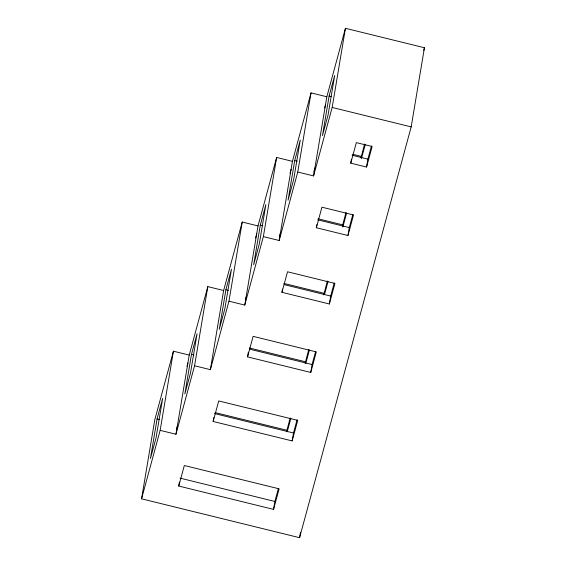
<?xml version="1.0" encoding="UTF-8"?>
<svg xmlns="http://www.w3.org/2000/svg" width="566" height="566" viewBox="0 0 566 566"><rect width="100%" height="100%" fill="white"/><g stroke="black" fill="none" stroke-linecap="round" stroke-linejoin="round"><path stroke-width="0.85" d="M326.837 96.765L311.031 92.881L297.773 172.029L313.571 175.92L326.837 96.765L345.437 28.3L424.443 47.742L411.185 126.897L299.57 537.7L141.557 498.816L154.815 419.661L173.422 351.196L189.221 355.087L175.962 434.235L160.157 430.351L173.422 351.196M157.079 418.911L150.45 458.488L156.032 437.95L162.661 398.372L157.079 418.911L159.577 419.526M191.485 354.33L184.856 393.908L190.438 373.369L197.067 333.791L191.485 354.33L193.982 354.946M194.562 365.77L207.821 286.615L223.627 290.507L210.361 369.655L194.562 365.77L175.962 434.235M178.743 486.053L184.318 465.514L279.13 488.84L273.548 509.386L178.743 486.053L179.401 482.098M225.891 289.75L219.261 329.327L224.836 308.788L231.473 269.211L225.891 289.75L228.381 290.365M228.968 301.19L242.227 222.035L258.025 225.926L244.767 305.081L228.968 301.19L210.361 369.655M213.141 421.472L218.724 400.933L297.73 420.375L292.148 440.914L213.141 421.472L213.806 417.517M260.296 225.176L253.66 264.754L259.242 244.208L265.871 204.63L260.296 225.176L262.787 225.784M263.367 236.609L276.632 157.461L292.431 161.345L279.172 240.5L263.367 236.609L244.767 305.081M247.547 356.891L253.129 336.353L316.33 351.911L310.755 372.449L247.547 356.891L248.34 352.144M294.695 160.595L288.066 200.173L293.648 179.634L300.277 140.057L294.695 160.595L297.192 161.211M281.953 292.318L287.528 271.772L334.938 283.439L329.355 303.977L281.953 292.318L282.484 289.148M329.101 96.015L322.471 135.592L328.054 115.054L334.683 75.476L329.101 96.015L331.598 96.63M313.571 175.92L332.178 107.455L345.437 28.3M316.352 227.737L321.934 207.198L353.538 214.974L347.956 235.513L316.352 227.737L316.882 224.568M273.548 509.386L274.871 501.469L278.444 488.324M286.545 431.816L290.16 417.906M292.148 440.914L293.478 432.997L297.051 419.852M305.145 363.344L308.76 349.441M310.755 372.449L312.078 364.532L315.651 351.387M323.745 294.879L327.36 280.969M350.757 163.157L356.339 142.618L372.138 146.502L366.556 167.048L350.757 163.157L351.422 159.202M329.355 303.977L330.678 296.068L334.251 282.922M342.352 226.407L345.96 212.505M347.956 235.513L349.286 227.596L352.851 214.45M360.952 157.942L364.568 144.033M299.57 537.7L300.447 532.479M366.556 167.048L367.886 159.131L371.459 145.986M141.557 498.816L160.157 430.351M189.221 355.087L207.821 286.615M186.999 366.287L187.891 362.997M176.394 429.608L177.285 426.318M223.627 290.507L242.227 222.035M258.025 225.926L276.632 157.461M255.584 237.946L256.702 233.843M245.425 299.626L246.09 297.164M292.431 161.345L311.031 92.881M289.99 173.373L291.108 169.262M279.378 236.694L280.495 232.584M279.172 240.5L297.773 172.029M324.615 107.972L325.507 104.682M313.783 172.114L314.901 168.003M287.266 431.575L290.839 418.43M305.873 363.103L309.439 349.958M324.474 294.638L328.047 281.493M342.855 226.994L346.647 213.021M361.455 158.522L365.247 144.556M423.75 50.296L424.443 47.742M332.178 107.455L411.185 126.897M352.675 154.256L361.214 156.358M352.08 155.24L367.886 159.131M318.064 218.787L342.614 224.829M317.682 219.82L349.286 227.596M283.87 283.417L324.014 293.294M284.125 284.606L330.678 296.068M249.344 347.963L305.414 361.766M249.726 349.187L312.078 364.532M215.059 412.572L286.806 430.231M214.472 413.555L293.478 432.997M180.066 478.136L274.871 501.469"/></g></svg>
